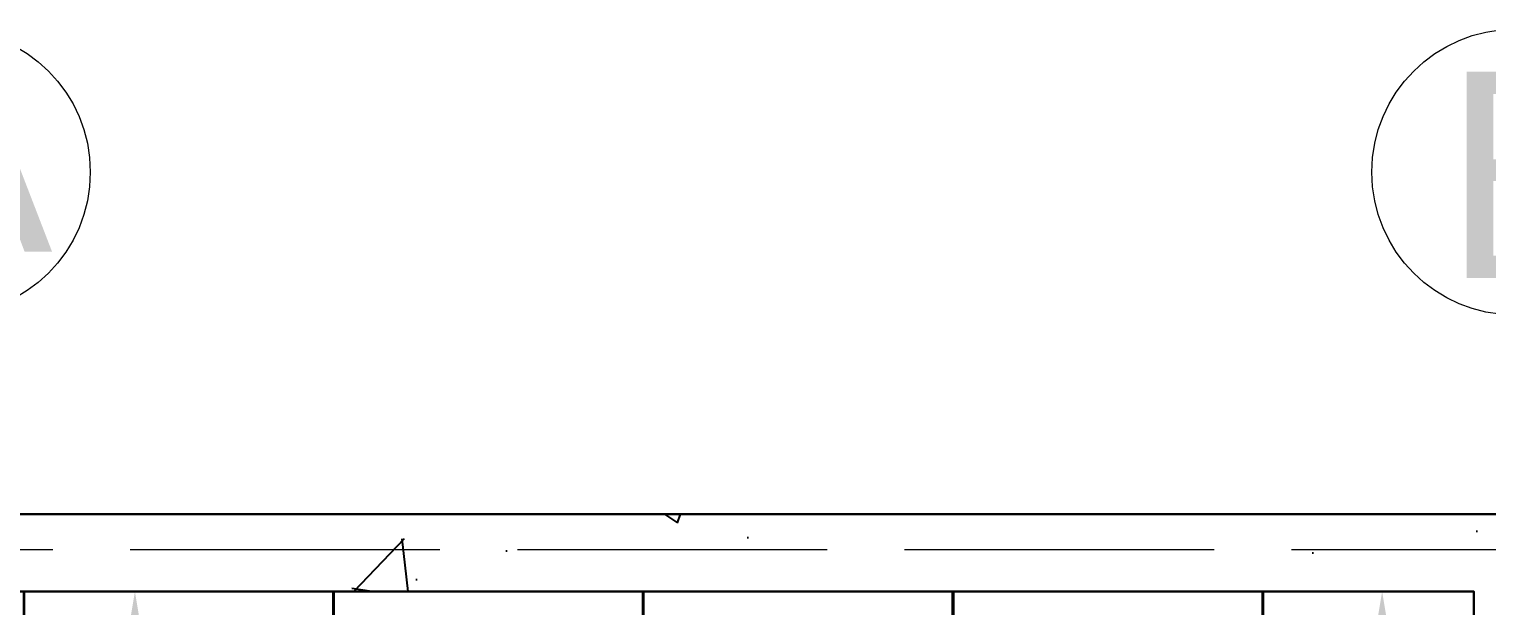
# Model space of a CAD drawing. Header units: millimetres. Extents: x 0 to 21977, y 2 to 7635.
# Drawn here: x 10967.751 to 10970.575, y 3820.587 to 3821.705 of the extents above; entities that cross this region are included whole.
import ezdxf

# ---------------------------------------------------------------- set-up
doc = ezdxf.new("R2010")
doc.units = ezdxf.units.MM
doc.linetypes.add('ACAD_ISO02W100', pattern=[15, 12, -3])
doc.layers.add('COTAS', color=161, linetype='ACAD_ISO02W100', lineweight=20)
doc.layers.add('PLAFON', color=151, linetype='Continuous', lineweight=25)
for name, color, linetype in [('MEDIDAS.', 144, 'Continuous'), ('MUROS - ARQ.', 151, 'Continuous'), ('MUROS ACABADOS', 142, 'Continuous'), ('PISO PATIO PUBLICO', 142, 'Continuous')]:
    doc.layers.add(name, color=color, linetype=linetype)
doc.styles.get("Standard").update_dxf_attribs({"font": 'arial.ttf'})
doc.dimstyles.get("Standard").update_dxf_attribs({"dimtxt": 0.15, "dimasz": 0.18, "dimexe": 0.18, "dimexo": 0.0625, "dimgap": 0.09, "dimtad": 0, "dimtih": 1, "dimtoh": 1, "dimzin": 0, "dimdsep": 46, "dimtxsty": 'Standard', "dimblk2": 'ARCHTICK', "dimcen": 0.09, "dimadec": 0, "dimazin": 0, "dimtfac": 1, "dimtofl": 0, "dimtmove": 0, "dimatfit": 3, "dimfxl": 1, "dimtolj": 1, "dimtzin": 0, "dimarcsym": 0})

# ---------------------------------------------------------------- blocks, each defined once
blk = doc.blocks.new('PISO TRAS TIENDA AZUL')
at = {"layer": 'PISO PATIO PUBLICO', "color": 152}
for points in [[(10967.7404037245, 3820.415240046465), (10968.3404037245, 3820.415240046465), (10968.3404037245, 3820.615240046464), (10967.7404037245, 3820.615240046464)], [(10968.3404037245, 3820.415240046465), (10968.9404037245, 3820.415240046465), (10968.9404037245, 3820.615240046464), (10968.3404037245, 3820.615240046464)], [(10968.9404037245, 3820.415240046465), (10969.5404037245, 3820.415240046465), (10969.5404037245, 3820.615240046464), (10968.9404037245, 3820.615240046464)], [(10969.5404037245, 3820.415240046465), (10970.1404037245, 3820.415240046465), (10970.1404037245, 3820.615240046464), (10969.5404037245, 3820.615240046464)], [(10970.1404037245, 3820.415240046465), (10970.5504037245, 3820.415240046465), (10970.5504037245, 3820.615240046464), (10970.1404037245, 3820.615240046464)]]:
    blk.add_lwpolyline(points, close=True, dxfattribs=at)
blk = doc.blocks.new('PLAFON AZUL')
at = {"layer": 'MUROS - ARQ.'}
blk.add_lwpolyline([(10970.55030422416, 3820.615240046473), (10967.69030422416, 3820.615240046473), (10967.69030422416, 3818.415240046474)], dxfattribs=at)
at = {"layer": 'PLAFON', "color": 186}
for points in [[(10967.74171580828, 3820.615240046472), (10967.74171580828, 3819.615240046473), (10968.34171580828, 3819.615240046473), (10968.34171580828, 3820.615240046472)], [(10968.34171580828, 3820.615240046472), (10968.34171580828, 3819.615240046473), (10968.94171580828, 3819.615240046473), (10968.94171580828, 3820.615240046472)], [(10968.94171580828, 3820.615240046472), (10968.94171580828, 3819.615240046473), (10969.54171580828, 3819.615240046473), (10969.54171580828, 3820.615240046472)], [(10969.54171580828, 3820.615240046472), (10969.54171580828, 3819.615240046473), (10970.14171580828, 3819.615240046473), (10970.14171580828, 3820.615240046472)]]:
    blk.add_lwpolyline(points, close=True, dxfattribs=at)
blk.add_lwpolyline([(10970.55030422416, 3820.615240046471), (10970.14171580828, 3820.615240046471), (10970.14171580828, 3819.615240046473), (10970.55030422416, 3819.615240046473)], dxfattribs=at)
blk = doc.blocks.new('*D130')
at = {"layer": 'Defpoints', "color": 0, "transparency": 16777216}
for p in [(10970.37251265755, 3820.615240046473), (10970.37251265755, 3818.915240046474), (10970.37251265755, 3818.915240046474)]:
    blk.add_point(p, dxfattribs=at)
at = {"layer": 'MEDIDAS.', "color": 0, "lineweight": -2, "transparency": 16777216}
for p, q in [((10970.37251265755, 3820.435240046474), (10970.37251265755, 3819.906297345246)), ((10970.37251265755, 3819.095240046473), (10970.37251265755, 3819.624182747702))]:
    blk.add_line(p, q, dxfattribs=at)
at = {"layer": 'MEDIDAS.', "color": 0, "transparency": 16777216}
for points in [[(10970.34251265755, 3820.435240046474), (10970.40251265755, 3820.435240046474), (10970.37251265755, 3820.615240046473)], [(10970.34251265755, 3819.095240046473), (10970.40251265755, 3819.095240046473), (10970.37251265755, 3818.915240046474)]]:
    blk.add_solid(points, dxfattribs=at)
at = {"layer": 'MEDIDAS.', "color": 0, "transparency": 16777216, "insert": (10970.37251265755, 3819.765240046475), "char_height": 0.1, "attachment_point": 5}
blk.add_mtext('\\A1;1.70', dxfattribs=at)
blk = doc.blocks.new('_ArchTick')
at = {"color": 0, "linetype": 'ByBlock', "const_width": 0.15}
blk.add_lwpolyline([(-0.5, -0.5), (0.5, 0.5)], dxfattribs=at)
blk = doc.blocks.new('*D132')
at = {"layer": 'Defpoints', "color": 0, "transparency": 16777216}
for p in [(10967.95609627579, 3820.615240046473), (10967.95609627579, 3818.415240046474), (10967.95609627579, 3818.415240046474)]:
    blk.add_point(p, dxfattribs=at)
at = {"layer": 'MEDIDAS.', "color": 0, "lineweight": -2, "transparency": 16777216}
for p, q in [((10967.95609627579, 3820.495240046474), (10967.95609627579, 3819.666508805)), ((10967.95609627579, 3818.535240046474), (10967.95609627579, 3819.363971287947))]:
    blk.add_line(p, q, dxfattribs=at)
at = {"layer": 'MEDIDAS.', "color": 0, "transparency": 16777216}
for points in [[(10967.93609627579, 3820.495240046474), (10967.97609627579, 3820.495240046474), (10967.95609627579, 3820.615240046473)], [(10967.93609627579, 3818.535240046474), (10967.97609627579, 3818.535240046474), (10967.95609627579, 3818.415240046474)]]:
    blk.add_solid(points, dxfattribs=at)
at = {"layer": 'MEDIDAS.', "color": 0, "transparency": 16777216, "insert": (10967.95609627579, 3819.515240046475), "char_height": 0.12, "attachment_point": 5}
blk.add_mtext('\\A1;2.20', dxfattribs=at)

msp = doc.modelspace()

# ---------------------------------------------------------------- hatches: boundary and pattern name
at = {"layer": 'MUROS ACABADOS'}
h = msp.add_hatch(dxfattribs=at)
h.set_pattern_fill('AR-CONC', color=250, scale=0.005)
h.set_pattern_definition([(49.99999999999999, (0, 0), (0.91092334498002, -0.07969542769451543), [0.09525, -1.04775]), (355, (0, 0), (-0.1762171071248467, 0.9552842261951757), [0.0762, -0.83820292085]), (100.4514447, (0.075910035, -0.0066412675), (0.7347062354517664, 0.8755887595609755), [0.080950044, -0.8904512229999999]), (46.18420000000002, (0, 0.254), (1.35539520446065, -0.2102116396636357), [0.142875, -1.571625]), (96.63555760999996, (0.1129495, 0.2364825), (1.187020670257515, 1.237130622988608), [0.1214251157, -1.3356780408]), (351.1841511700001, (0, 0.254), (1.187020670324885, 1.237130622927663), [0.11429983535, -1.2572986596]), (21, (0.127, 0.1905), (0.7580719563456624, -0.5113259909354381), [0.09525, -1.04775]), (326.0000000000001, (0.127, 0.1905), (0.3090101417382354, 0.9209398306115963), [0.0762, -0.8382]), (71.45144499999999, (0.190172663, 0.1478895005), (1.067082096393581, 0.4096138444295262), [0.08095004400000001, -0.8904496879999999]), (37.50000000000001, (0, 0), (0.01544301625295908, 0.4227751943657655), [0, -0.82804, 0, -0.8509000000000001, 0, -0.8413750000000001]), (7.499999999999999, (0, 0), (0.3340983125515287, 0.5009028740905975), [0, -0.48514, 0, -0.80899, 0, -0.320675]), (327.5, (-0.28321, 0), (0.677952975834357, -0.02864371996336722), [0, -0.3175, 0, -0.9906, 0, -1.31445]), (317.5, (-0.41021, 0), (0.7406459069300902, 0.1271324551666652), [0, -0.41275, 0, -0.65786, 0, -0.93345])])
h.paths.add_polyline_path([(10972.36030422416, 3810.665240046473), (10972.51030422416, 3810.665240046473), (10972.51030422416, 3820.765240046474), (10967.54030422416, 3820.765240046474), (10967.54030422416, 3810.665240046473), (10967.69030422416, 3810.665240046473), (10967.69030422416, 3820.615240046473), (10970.55030422416, 3820.615240046473), (10970.55030422416, 3818.915240046474), (10970.70030422416, 3818.915240046474), (10970.70030422416, 3820.615240046473), (10972.36030422416, 3820.615240046473), (10972.36030422416, 3819.065240046474), (10971.60030422416, 3819.065240046474), (10971.60030422416, 3818.915240046474), (10972.36030422416, 3818.915240046474)])

# ---------------------------------------------------------------- linework, layer by layer
at = {"layer": 'COTAS', "color": 164, "ltscale": 0.05}
msp.add_lwpolyline([(10973.04703437722, 3820.695724833464), (10966.88367403667, 3820.695724833464)], dxfattribs=at)
at = {"layer": 'COTAS', "color": 164}
for centre in [(10967.59264946827, 3821.427764313632), (10970.62953773396, 3821.427764313632)]:
    msp.add_circle(centre, 0.2769469963277515, dxfattribs=at)
at = {"layer": 'MUROS - ARQ.'}
for points in [[(10967.54030422416, 3818.345240046473), (10967.54030422416, 3820.765240046474), (10972.51030422416, 3820.765240046474), (10972.51030422416, 3810.665240046473), (10971.19280422416, 3810.665240046473), (10971.19280422416, 3810.815240046473), (10972.36030422416, 3810.815240046473), (10972.36030422416, 3818.345240046473)], [(10972.36030422416, 3810.665240046473), (10972.51030422416, 3810.665240046473), (10972.51030422416, 3820.765240046474), (10967.54030422416, 3820.765240046474), (10967.54030422416, 3810.665240046473), (10967.69030422416, 3810.665240046473)], [(10970.55030422416, 3820.615240046473), (10970.55030422416, 3818.915240046474)]]:
    msp.add_lwpolyline(points, dxfattribs=at)
at = {"layer": 'MUROS ACABADOS'}
msp.add_lwpolyline([(10972.36030422416, 3810.665240046473), (10972.51030422416, 3810.665240046473), (10972.51030422416, 3820.765240046474), (10967.54030422416, 3820.765240046474), (10967.54030422416, 3810.665240046473), (10967.69030422416, 3810.665240046473), (10967.69030422416, 3820.615240046473), (10970.55030422416, 3820.615240046473), (10970.55030422416, 3818.915240046474), (10970.70030422416, 3818.915240046474), (10970.70030422416, 3820.615240046473), (10972.36030422416, 3820.615240046473), (10972.36030422416, 3819.065240046474), (10971.60030422416, 3819.065240046474), (10971.60030422416, 3818.915240046474), (10972.36030422416, 3818.915240046474), (10972.36030422416, 3810.665240046473)], dxfattribs=at)

# ---------------------------------------------------------------- block references
at = {"layer": 'PISO PATIO PUBLICO'}
msp.add_blockref('PISO TRAS TIENDA AZUL', (0, 0), dxfattribs=at)
at = {"layer": 'PLAFON'}
msp.add_blockref('PLAFON AZUL', (0, 0), dxfattribs=at)

# ---------------------------------------------------------------- texts
at = {"layer": 'COTAS', "color": 164, "char_height": 0.4, "attachment_point": 1}
for s, insert in [('A', (10967.42388156209, 3821.673680803843)), ('B', (10970.49025311836, 3821.622614246578))]:
    msp.add_mtext_dynamic_manual_height_columns(s, width=0.04813490054038994, gutter_width=12.5, heights=[0], dxfattribs=dict(at, insert=insert))

# ---------------------------------------------------------------- dimensions: what is measured, and where the dimension line sits
at = {"layer": 'MEDIDAS.'}
dim = msp.add_linear_dim(base=(10967.95609627579, 3818.415240046474), p1=(10967.95609627579, 3820.615240046473), p2=(10967.95609627579, 3818.415240046474), angle=90, dimstyle='Standard', override={"dimtxt": 0.12, "dimasz": 0.12, "dimexe": 0, "dimexo": 0}, dxfattribs=at)
dim.commit()
dim.dimension.update_dxf_attribs({"geometry": '*D132', "text_midpoint": (10967.95609627579, 3819.515240046475)})
dim = msp.add_linear_dim(base=(10970.37251265755, 3818.915240046474), p1=(10970.37251265755, 3820.615240046473), p2=(10970.37251265755, 3818.915240046474), angle=90, dimstyle='Standard', override={"dimtxt": 0.1, "dimexe": 0, "dimexo": 0}, dxfattribs=at)
dim.commit()
dim.dimension.update_dxf_attribs({"geometry": '*D130', "text_midpoint": (10970.37251265755, 3819.765240046475), "dimtype": 160})

doc.saveas('drawing.dxf')
